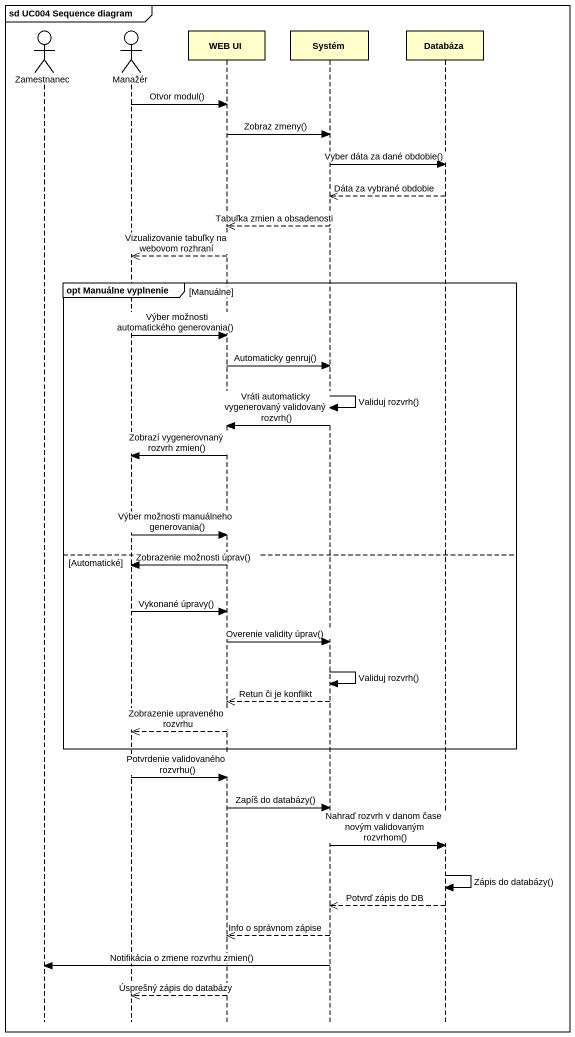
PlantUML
@startuml
mainframe sd UC004 Sequence diagram
hide footbox
actor Zamestnanec
actor Manažér
participant "WEB UI" as WEB_UI
participant Systém
participant Databáza

Manažér -> WEB_UI : Otvor modul()
WEB_UI -> Systém : Zobraz zmeny()
Systém -> Databáza : Vyber dáta za dané obdobie()
Databáza -->> Systém : Dáta za vybrané obdobie
Systém -->> WEB_UI : Tabuľka zmien a obsadenosti
WEB_UI -->> Manažér : Vizualizovanie tabuľky na webovom rozhraní
group opt Manuálne vyplnenie [Manuálne]
  Manažér -> WEB_UI : Výber možnosti automatického generovania()
  WEB_UI -> Systém : Automaticky genruj()
  Systém -> Systém : Validuj rozvrh()
  Systém -> WEB_UI : Vráti automaticky vygenerovaný validovaný rozvrh()
  WEB_UI -> Manažér : Zobrazí vygenerovnaný rozvrh zmien()
  Manažér -> WEB_UI : Výber možnosti manuálneho generovania()
else Automatické
  WEB_UI -> Manažér : Zobrazenie možnosti úprav()
  Manažér -> WEB_UI : Vykonané úpravy()
  WEB_UI -> Systém : Overenie validity úprav()
  Systém -> Systém : Validuj rozvrh()
  Systém -->> WEB_UI : Retun či je konflikt
  WEB_UI -->> Manažér : Zobrazenie upraveného rozvrhu
end
Manažér -> WEB_UI : Potvrdenie validovaného rozvrhu()
WEB_UI -> Systém : Zapíš do databázy()
Systém -> Databáza : Nahraď rozvrh v danom čase novým validovaným rozvrhom()
Databáza -> Databáza : Zápis do databázy()
Databáza -->> Systém : Potvrď zápis do DB
Systém -->> WEB_UI : Info o správnom zápise
Systém -> Zamestnanec : Notifikácia o zmene rozvrhu zmien()
WEB_UI -->> Manažér : Úsprešný zápis do databázy
@enduml
